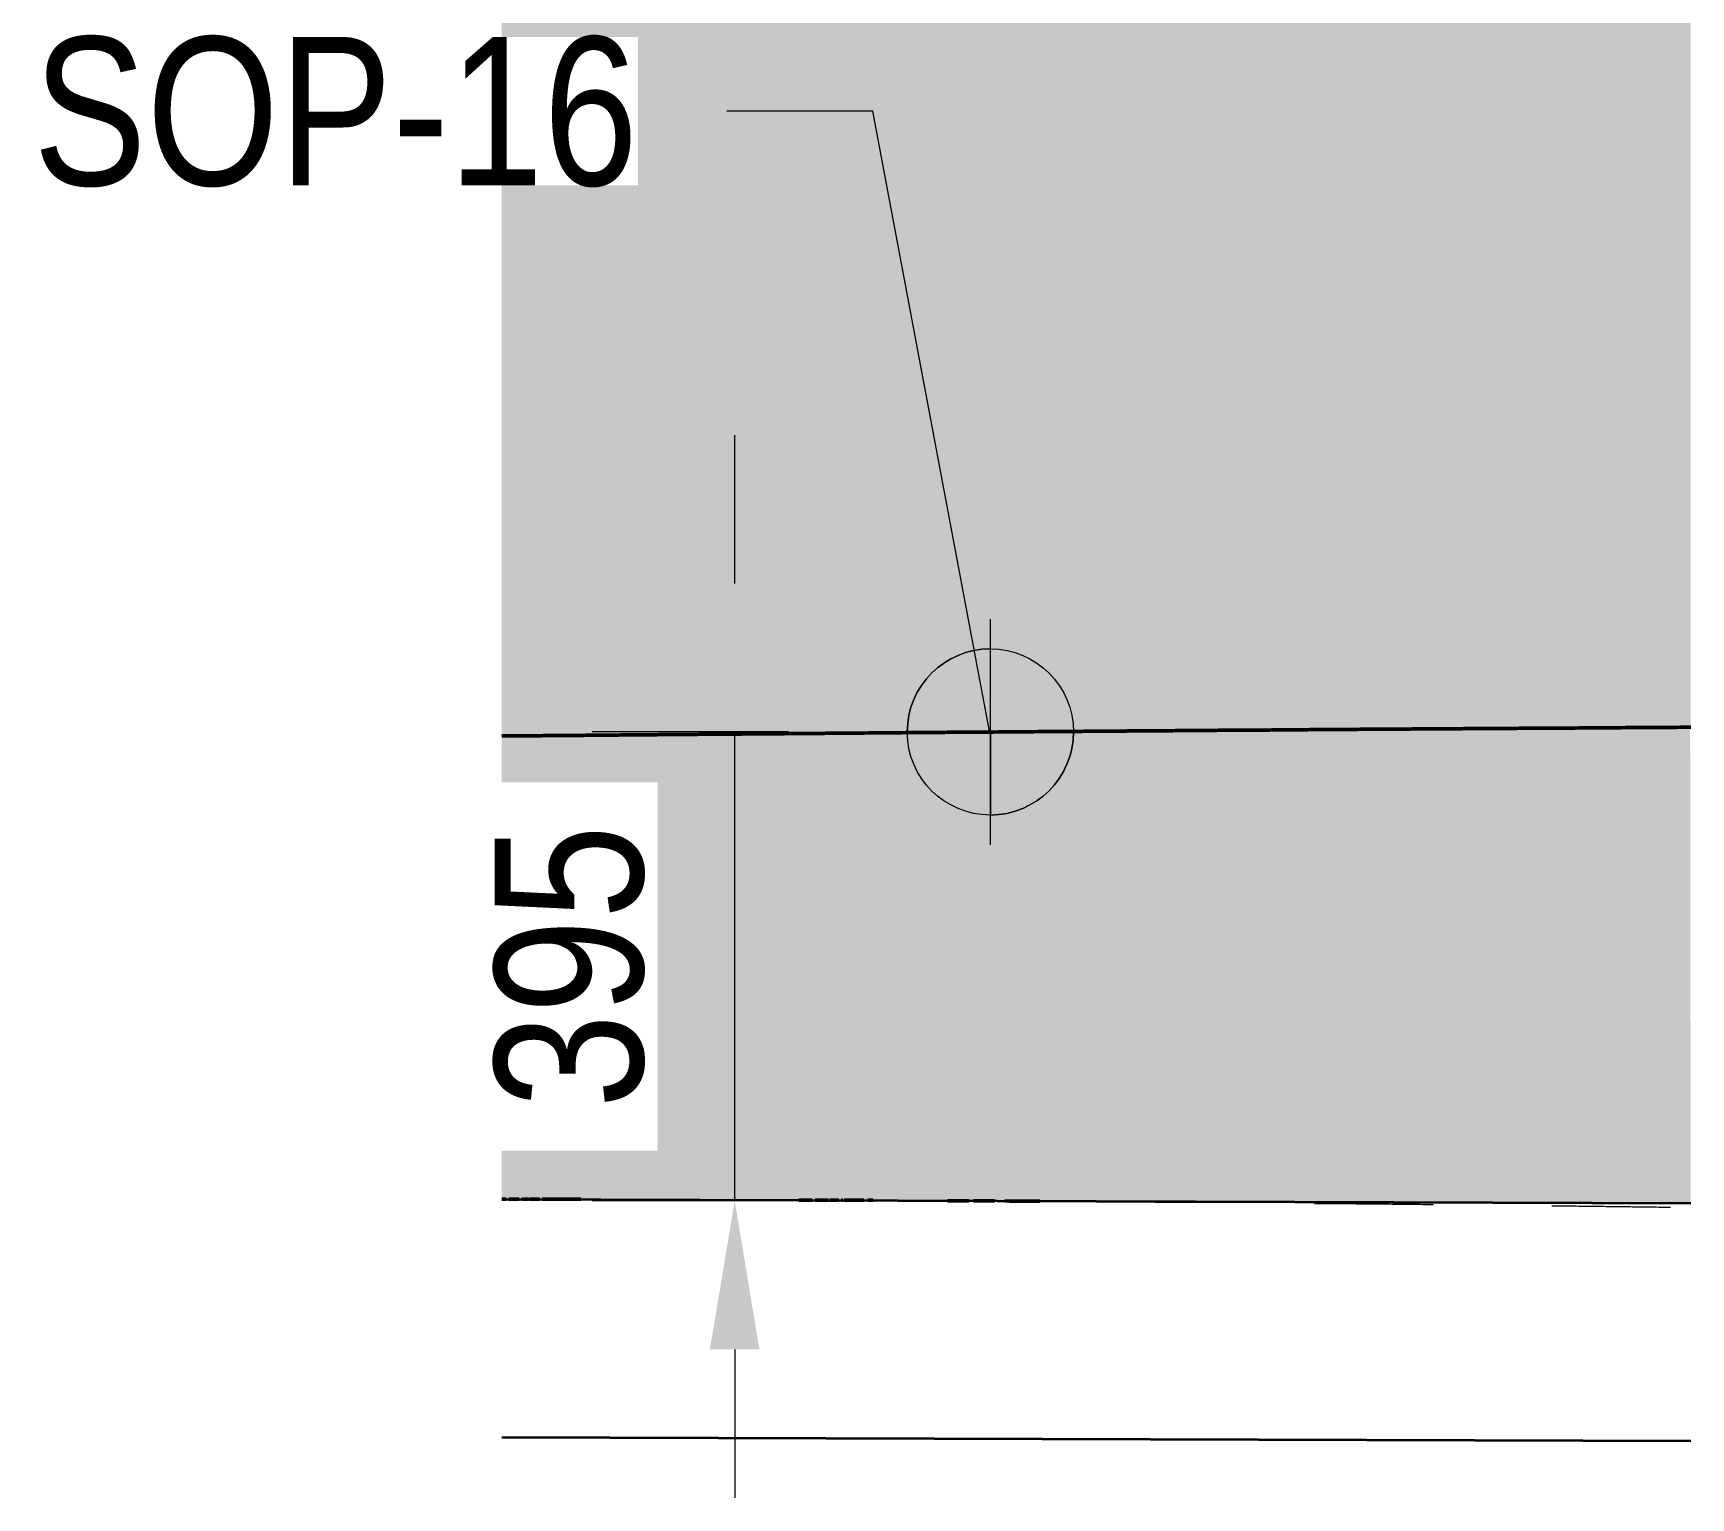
# Model space of a CAD drawing. Header units: metres. Extents: x 0 to 258, y 3 to 25.
# Drawn here: x 58.468 to 59.864, y 21.575 to 22.809 of the extents above; entities that cross this region are included whole.
import ezdxf

# ---------------------------------------------------------------- set-up
doc = ezdxf.new("R2010")
doc.units = ezdxf.units.M
doc.linetypes.add('JacobsDash', pattern=[0.0045, 0.003, -0.0015])
doc.layers.get('Defpoints').update_dxf_attribs({"color": 41})
for name, color, linetype, lineweight in [('A-ANNO-DIMS', 7, 'Continuous', 9), ('A-ANNO-NOTE', 7, 'Continuous', 9), ('A-FLOR', 7, 'Continuous', 50), ('A-FLOR-HDLN', 7, 'JacobsDash', 18), ('G-ANNO-TEXT', 7, 'Continuous', 9)]:
    doc.layers.add(name, color=color, linetype=linetype, lineweight=lineweight)
doc.styles.add('Arial Narrow_2', font='ARIALN.TTF', dxfattribs={"height": 0.125})
doc.dimstyles.new('Dimension_Standard_O__mm_', dxfattribs={"dimscale": 0.3048, "dimtxt": 0.127929, "dimasz": 0.410105, "dimexe": 0.393701, "dimexo": 0.246063, "dimgap": 0.246063, "dimtad": 1, "dimdec": 0, "dimlfac": 1000, "dimzin": 0, "dimdsep": 46, "dimtxsty": 'Arial Narrow_2', "dimsah": 1, "dimcen": 0.09, "dimaunit": 1, "dimadec": 4, "dimazin": 0, "dimtfac": 1, "dimtdec": 4, "dimtix": 1, "dimtmove": 0, "dimatfit": 3, "dimfxl": 1, "dimtvp": 1, "dimtfill": 1, "dimtolj": 1, "dimtzin": 0, "dimlwd": 18, "dimlwe": 18, "dimarcsym": 2})

# ---------------------------------------------------------------- blocks, each defined once
blk = doc.blocks.new('CS_SYMB_SETOUT POINT - 5mm-2022283-Section 181')
at = {"layer": 'A-ANNO-NOTE'}
h = blk.add_hatch(color=256, dxfattribs=at)
edge = h.paths.add_edge_path()
edge.add_line((920.6977, 22.2903), (920.6977, 22.2203))
edge.add_line((920.6977, 22.2203), (920.6277, 22.2203))
edge.add_arc((920.6977, 22.2203), 0.07, 90, 180, ccw=False)
h = blk.add_hatch(color=256, dxfattribs=at)
edge = h.paths.add_edge_path()
edge.add_line((920.6977, 22.1503), (920.6977, 22.2203))
edge.add_line((920.6977, 22.2203), (920.7677, 22.2203))
edge.add_arc((920.6977, 22.2203), 0.07, 270, 360, ccw=False)
for p, q in [((920.6977, 22.1253), (920.6977, 22.3153)), ((920.6977, 22.2203), (920.6977, 22.2903)), ((920.6027, 22.2203), (920.7927, 22.2203)), ((920.6277, 22.2203), (920.6977, 22.2203)), ((920.7677, 22.2203), (920.6977, 22.2203)), ((920.6977, 22.2203), (920.6977, 22.1503))]:
    blk.add_line(p, q, dxfattribs=at)
blk.add_circle((920.6977, 22.2203), 0.07, dxfattribs=at)
for start, end in [(90, 180), (270, 360)]:
    blk.add_arc((920.6977, 22.2203), 0.07, start, end, dxfattribs=at)
blk = doc.blocks.new('DIMBLOCK17-Section 181')
at = {"layer": 'A-ANNO-DIMS', "color": 0, "lineweight": 18, "transparency": 16777216}
for p, q in [((59.0587, 22.3453), (59.0587, 22.4703)), ((59.1039, 22.2203), (58.9387, 22.2203)), ((59.0587, 21.8252), (59.0587, 22.2203)), ((59.1739, 21.8252), (58.9387, 21.8252)), ((59.0587, 21.7002), (59.0587, 21.5752))]:
    blk.add_line(p, q, dxfattribs=at)
at = {"layer": 'A-ANNO-DIMS', "color": 0, "transparency": 16777216}
for points in [[(59.0378, 22.3453), (59.0795, 22.3453), (59.0587, 22.2203)], [(59.0378, 21.7002), (59.0795, 21.7002), (59.0587, 21.8252)]]:
    blk.add_solid(points, dxfattribs=at)
at = {"layer": 'Defpoints', "color": 0, "transparency": 16777216}
for p in [(59.0587, 22.2203), (59.1789, 22.2203), (59.2489, 21.8252)]:
    blk.add_point(p, dxfattribs=at)
at = {"layer": 'A-ANNO-DIMS', "color": 0, "lineweight": 18, "transparency": 16777216, "insert": (58.9198, 22.0227), "char_height": 0.125, "width": 0.285099, "attachment_point": 5, "rotation": 90, "style": 'Arial Narrow_2', "bg_fill": 3, "box_fill_scale": 1.1, "bg_fill_color": 256, "bg_fill_true_color": 13158600, "bg_fill_transparency": 0}
blk.add_mtext('\\A1;395', dxfattribs=at)

msp = doc.modelspace()

# ---------------------------------------------------------------- hatches: boundary and pattern name
at = {"layer": 'A-FLOR', "lineweight": 5, "true_color": 0xc0c0c0}
h = msp.add_hatch(color=9, dxfattribs=at)
h.paths.add_polyline_path([(59.4404, 23.4069), (59.4404, 23.4069), (59.4405, 23.3986)])
h.paths.add_polyline_path([(58.8625, 22.2168), (59.6349, 22.2228), (59.8638, 22.2242), (59.8638, 23.4096), (58.8625, 23.4024), (58.8625, 22.2237)])
h = msp.add_hatch(color=9, dxfattribs=at)
h.paths.add_polyline_path([(59.8105, 22.2239), (59.8105, 22.2239), (59.8099, 22.207)])
h.paths.add_polyline_path([(59.5097, 22.2219), (59.5097, 22.2219), (59.5106, 22.207)])
h.paths.add_polyline_path([(59.4265, 22.2214), (59.4265, 22.2213), (59.4258, 22.207)])
h.paths.add_polyline_path([(59.8638, 21.8232), (59.8633, 22.2242), (59.1253, 22.2191), (58.8625, 22.2168), (58.8625, 21.8267), (59.273, 21.8253), (59.5669, 21.8241), (59.8618, 21.8232)])
h.paths.add_polyline_path([(59.5048, 22.2219), (59.5048, 22.2219), (59.5047, 22.2204)])
msp.add_hatch(color=9, dxfattribs=at).paths.add_polyline_path([(59.3312, 21.8249), (59.0247, 21.8263), (59.3005, 21.825)])

# ---------------------------------------------------------------- linework, layer by layer
at = {"layer": 'A-FLOR', "lineweight": 35}
for p, q in [((59.8638, 21.8232), (58.8625, 21.8264)), ((58.8625, 21.6264), (59.8638, 21.6232))]:
    msp.add_line(p, q, dxfattribs=at)
at = {"layer": 'A-FLOR'}
for points in [[(58.8625, 22.2168), (58.8634, 22.2169), (58.8644, 22.2169), (58.8653, 22.2169)], [(58.9073, 22.2172), (58.9093, 22.2173), (58.9113, 22.2173), (58.9133, 22.2173)], [(59.0252, 22.2182), (59.0278, 22.2183), (59.0304, 22.2183), (59.033, 22.2183)], [(59.1, 22.2188), (59.1025, 22.2189), (59.105, 22.2189), (59.1076, 22.2189)], [(59.1076, 22.2189), (59.1118, 22.2189), (59.116, 22.219), (59.1202, 22.219)], [(59.1329, 22.2191), (59.1346, 22.2191), (59.1362, 22.2191), (59.1379, 22.2192)], [(59.1379, 22.2192), (59.1429, 22.2192), (59.1479, 22.2192), (59.1529, 22.2193)], [(59.1529, 22.2193), (59.1546, 22.2193), (59.1563, 22.2193), (59.1579, 22.2193)], [(59.6257, 22.2227), (59.628, 22.2228), (59.6303, 22.2228), (59.6326, 22.2228)], [(59.7527, 22.2236), (59.7573, 22.2236), (59.7619, 22.2236), (59.7665, 22.2236)], [(59.8633, 22.2242), (59.8634, 22.2242), (59.8636, 22.2242), (59.8638, 22.2242)], [(58.8625, 21.8267), (58.8637, 21.8267), (58.865, 21.8267), (58.8663, 21.8267)], [(58.8686, 21.8267), (58.8699, 21.8267), (58.8712, 21.8267), (58.8725, 21.8267)], [(58.8728, 21.8267), (58.8743, 21.8267), (58.8757, 21.8267), (58.8771, 21.8267)], [(58.8793, 21.8267), (58.8798, 21.8267), (58.8803, 21.8267), (58.8807, 21.8267)], [(58.8814, 21.8267), (58.8827, 21.8267), (58.8839, 21.8267), (58.8851, 21.8267)], [(58.8858, 21.8267), (58.8886, 21.8267), (58.8915, 21.8267), (58.8944, 21.8267)], [(58.8965, 21.8267), (58.9073, 21.8266), (58.9181, 21.8266), (58.9292, 21.8266)], [(59.1128, 21.826), (59.1165, 21.826), (59.1202, 21.826), (59.1239, 21.826)], [(59.1264, 21.826), (59.1301, 21.826), (59.1339, 21.826), (59.1376, 21.8259)], [(59.1387, 21.8259), (59.1406, 21.8259), (59.1424, 21.8259), (59.1443, 21.8259)], [(59.1443, 21.8259), (59.145, 21.8259), (59.1458, 21.8259), (59.1465, 21.8259)], [(59.1487, 21.8259), (59.1491, 21.8259), (59.1494, 21.8259), (59.1497, 21.8259)], [(59.1509, 21.8259), (59.1565, 21.8259), (59.162, 21.8258), (59.1675, 21.8258)], [(59.1709, 21.8258), (59.1724, 21.8258), (59.1739, 21.8258), (59.1754, 21.8258)], [(59.2597, 21.8253), (59.2657, 21.8253), (59.2716, 21.8253), (59.2775, 21.8252)], [(59.2863, 21.8252), (59.2962, 21.8251), (59.306, 21.8251), (59.3157, 21.825)]]:
    msp.add_open_spline(points, degree=3, dxfattribs=at)
for points, knots in [([(58.8653, 22.2169), (58.8695, 22.2169), (58.8794, 22.217), (58.8929, 22.2171), (58.902, 22.2172), (58.9067, 22.2172), (58.9073, 22.2172)], [0.36845507, 0.36845507, 0.36845507, 0.36845507, 0.37109375, 0.375, 0.37890625, 0.3794398, 0.3794398, 0.3794398, 0.3794398]), ([(58.9133, 22.2173), (58.9148, 22.2173), (58.9167, 22.2173), (58.9187, 22.2173), (58.9193, 22.2173)], [0.381383323, 0.381383323, 0.381383323, 0.381383323, 0.3828125, 0.38331682, 0.38331682, 0.38331682, 0.38331682]), ([(58.9193, 22.2173), (58.9228, 22.2174), (58.9304, 22.2174), (58.9432, 22.2175), (58.9586, 22.2177), (58.9736, 22.2178), (58.9832, 22.2179), (58.9874, 22.2179)], [0.38332256, 0.38332256, 0.38332256, 0.38332256, 0.38671875, 0.390625, 0.39453125, 0.3984375, 0.40141716, 0.40141716, 0.40141716, 0.40141716]), ([(58.9874, 22.2179), (58.9887, 22.2179), (58.9923, 22.218), (58.996, 22.218), (58.9983, 22.218)], [0.401422107, 0.401422107, 0.401422107, 0.401422107, 0.40234375, 0.404003574, 0.404003574, 0.404003574, 0.404003574]), ([(58.9983, 22.218), (59.0015, 22.218), (59.0051, 22.2181), (59.0087, 22.2181), (59.0092, 22.2181)], [0.404007757, 0.404007757, 0.404007757, 0.404007757, 0.40625, 0.406590429, 0.406590429, 0.406590429, 0.406590429]), ([(59.0092, 22.2181), (59.0142, 22.2181), (59.0196, 22.2182), (59.0248, 22.2182), (59.0252, 22.2182)], [0.406593407, 0.406593407, 0.406593407, 0.406593407, 0.41015625, 0.410467599, 0.410467599, 0.410467599, 0.410467599]), ([(59.033, 22.2183), (59.0351, 22.2183), (59.0424, 22.2184), (59.0539, 22.2185), (59.0631, 22.2185), (59.0675, 22.2186)], [0.412411118, 0.412411118, 0.412411118, 0.412411118, 0.4140625, 0.41796875, 0.421456959, 0.421456959, 0.421456959, 0.421456959]), ([(59.0676, 22.2186), (59.0681, 22.2186), (59.0705, 22.2186), (59.073, 22.2186), (59.0749, 22.2186)], [0.421460892, 0.421460892, 0.421460892, 0.421460892, 0.421875, 0.423396338, 0.423396338, 0.423396338, 0.423396338]), ([(59.0749, 22.2186), (59.078, 22.2187), (59.0829, 22.2187), (59.0879, 22.2187), (59.0899, 22.2188)], [0.423400129, 0.423400129, 0.423400129, 0.423400129, 0.42578125, 0.427273435, 0.427273435, 0.427273435, 0.427273435]), ([(59.0899, 22.2188), (59.093, 22.2188), (59.0964, 22.2188), (59.0998, 22.2188), (59.1, 22.2188)], [0.427278604, 0.427278604, 0.427278604, 0.427278604, 0.4296875, 0.429860539, 0.429860539, 0.429860539, 0.429860539]), ([(59.1203, 22.219), (59.1235, 22.219), (59.1277, 22.2191), (59.1319, 22.2191), (59.1329, 22.2191)], [0.435035553, 0.435035553, 0.435035553, 0.435035553, 0.4375, 0.438263007, 0.438263007, 0.438263007, 0.438263007]), ([(59.1579, 22.2193), (59.1587, 22.2193), (59.1694, 22.2194), (59.1809, 22.2195), (59.1917, 22.2196), (59.1926, 22.2196)], [0.444731739, 0.444731739, 0.444731739, 0.444731739, 0.4453125, 0.453125, 0.453777312, 0.453777312, 0.453777312, 0.453777312]), ([(59.1926, 22.2196), (59.2017, 22.2197), (59.2175, 22.2198), (59.2336, 22.2199), (59.2402, 22.22)], [0.45378151, 0.45378151, 0.45378151, 0.45378151, 0.4609375, 0.466059, 0.466059, 0.466059, 0.466059]), ([(59.2402, 22.22), (59.2437, 22.22), (59.2574, 22.2201), (59.2757, 22.2202), (59.2904, 22.2203), (59.2951, 22.2204)], [0.46606335, 0.46606335, 0.46606335, 0.46606335, 0.46875, 0.4765625, 0.48027908, 0.48027908, 0.48027908, 0.48027908]), ([(59.2951, 22.2204), (59.2953, 22.2204), (59.3002, 22.2204), (59.3051, 22.2205), (59.3097, 22.2205)], [0.480284421, 0.480284421, 0.480284421, 0.480284421, 0.48046875, 0.484156799, 0.484156799, 0.484156799, 0.484156799]), ([(59.3097, 22.2205), (59.31, 22.2205), (59.32, 22.2206), (59.3344, 22.2207), (59.35, 22.2208), (59.3557, 22.2208), (59.3561, 22.2208)], [0.4841629, 0.4841629, 0.4841629, 0.4841629, 0.484375, 0.4921875, 0.49609375, 0.49643992, 0.49643992, 0.49643992, 0.49643992]), ([(59.3561, 22.2208), (59.3609, 22.2209), (59.367, 22.2209), (59.3734, 22.221), (59.3748, 22.221)], [0.496444732, 0.496444732, 0.496444732, 0.496444732, 0.5, 0.500963386, 0.500963386, 0.500963386, 0.500963386]), ([(59.3748, 22.221), (59.379, 22.221), (59.3846, 22.221), (59.3902, 22.2211), (59.3916, 22.2211)], [0.500969619, 0.500969619, 0.500969619, 0.500969619, 0.50390625, 0.504844557, 0.504844557, 0.504844557, 0.504844557]), ([(59.3916, 22.2211), (59.396, 22.2211), (59.4017, 22.2212), (59.4075, 22.2212), (59.4089, 22.2212)], [0.504848093, 0.504848093, 0.504848093, 0.504848093, 0.5078125, 0.508723126, 0.508723126, 0.508723126, 0.508723126]), ([(59.4089, 22.2212), (59.4134, 22.2213), (59.4183, 22.2213), (59.4232, 22.2213), (59.4235, 22.2213)], [0.508726568, 0.508726568, 0.508726568, 0.508726568, 0.51171875, 0.511954552, 0.511954552, 0.511954552, 0.511954552]), ([(59.4236, 22.2213), (59.4291, 22.2214), (59.4379, 22.2214), (59.4464, 22.2215), (59.4494, 22.2215)], [0.51195863, 0.51195863, 0.51195863, 0.51195863, 0.515625, 0.517773196, 0.517773196, 0.517773196, 0.517773196]), ([(59.4494, 22.2215), (59.4519, 22.2215), (59.4597, 22.2216), (59.4703, 22.2217), (59.4775, 22.2217), (59.4803, 22.2217)], [0.517776341, 0.517776341, 0.517776341, 0.517776341, 0.51953125, 0.5234375, 0.52617253, 0.52617253, 0.52617253, 0.52617253]), ([(59.4803, 22.2217), (59.4815, 22.2217), (59.4865, 22.2218), (59.4941, 22.2218), (59.5003, 22.2219), (59.5031, 22.2219)], [0.526179703, 0.526179703, 0.526179703, 0.526179703, 0.52734375, 0.53125, 0.534579001, 0.534579001, 0.534579001, 0.534579001]), ([(59.5031, 22.2219), (59.5036, 22.2219), (59.5069, 22.2219), (59.5101, 22.2219), (59.5131, 22.222)], [0.534583064, 0.534583064, 0.534583064, 0.534583064, 0.53515625, 0.538455367, 0.538455367, 0.538455367, 0.538455367]), ([(59.5131, 22.222), (59.5136, 22.222), (59.5177, 22.222), (59.5241, 22.222), (59.5332, 22.2221), (59.5383, 22.2221), (59.541, 22.2222)], [0.538461538, 0.538461538, 0.538461538, 0.538461538, 0.5390625, 0.54296875, 0.544921875, 0.546875, 0.546875, 0.546875, 0.546875]), ([(59.541, 22.2222), (59.5463, 22.2222), (59.5577, 22.2223), (59.5753, 22.2224), (59.5863, 22.2225), (59.5914, 22.2225)], [0.546875, 0.546875, 0.546875, 0.546875, 0.55078125, 0.5546875, 0.55849731, 0.55849731, 0.55849731, 0.55849731]), ([(59.5915, 22.2225), (59.5916, 22.2225), (59.597, 22.2225), (59.6073, 22.2226), (59.6182, 22.2227), (59.6243, 22.2227), (59.6257, 22.2227)], [0.558500323, 0.558500323, 0.558500323, 0.558500323, 0.55859375, 0.5625, 0.56640625, 0.567546365, 0.567546365, 0.567546365, 0.567546365]), ([(59.6326, 22.2228), (59.6336, 22.2228), (59.6369, 22.2228), (59.6425, 22.2228), (59.6496, 22.2229), (59.6568, 22.2229), (59.6663, 22.223), (59.6782, 22.2231), (59.6946, 22.2232), (59.7062, 22.2233), (59.7129, 22.2233)], [0.56948933, 0.56948933, 0.56948933, 0.56948933, 0.5703125, 0.57226562, 0.57421875, 0.57617188, 0.578125, 0.58203125, 0.5859375, 0.59146199, 0.59146199, 0.59146199, 0.59146199]), ([(59.7129, 22.2233), (59.7157, 22.2233), (59.7281, 22.2234), (59.7413, 22.2235), (59.7516, 22.2236), (59.7527, 22.2236)], [0.59146736, 0.59146736, 0.59146736, 0.59146736, 0.59375, 0.6015625, 0.60245323, 0.60245323, 0.60245323, 0.60245323]), ([(59.7665, 22.2236), (59.7701, 22.2237), (59.7778, 22.2237), (59.7855, 22.2238), (59.7896, 22.2238)], [0.606334842, 0.606334842, 0.606334842, 0.606334842, 0.609375, 0.612796664, 0.612796664, 0.612796664, 0.612796664]), ([(59.7896, 22.2238), (59.7948, 22.2238), (59.8095, 22.2239), (59.8251, 22.224), (59.8352, 22.2241), (59.8361, 22.2241)], [0.61279897, 0.61279897, 0.61279897, 0.61279897, 0.6171875, 0.625, 0.62572379, 0.62572379, 0.62572379, 0.62572379]), ([(59.8361, 22.2241), (59.8445, 22.2241), (59.8535, 22.2242), (59.8625, 22.2242), (59.8633, 22.2242)], [0.625727214, 0.625727214, 0.625727214, 0.625727214, 0.6328125, 0.633481487, 0.633481487, 0.633481487, 0.633481487]), ([(59.238, 21.8254), (59.2423, 21.8254), (59.2482, 21.8254), (59.2541, 21.8254), (59.2558, 21.8254)], [-0.397120121, -0.397120121, -0.397120121, -0.397120121, -0.392857143, -0.391195799, -0.391195799, -0.391195799, -0.391195799])]:
    msp.add_open_spline(points, degree=3, knots=knots, dxfattribs=at)
at = {"layer": 'A-FLOR-HDLN'}
for points in [[(58.8663, 21.8267), (58.8671, 21.8267), (58.8678, 21.8267), (58.8685, 21.8267)], [(58.8726, 21.8267), (58.8726, 21.8267), (58.8727, 21.8267), (58.8728, 21.8267)], [(58.8771, 21.8267), (58.8778, 21.8267), (58.8786, 21.8267), (58.8793, 21.8267)], [(58.8808, 21.8267), (58.881, 21.8267), (58.8812, 21.8267), (58.8814, 21.8267)], [(58.8852, 21.8267), (58.8854, 21.8267), (58.8855, 21.8267), (58.8857, 21.8267)], [(58.8944, 21.8267), (58.8951, 21.8267), (58.8958, 21.8267), (58.8965, 21.8267)], [(59.124, 21.826), (59.1248, 21.826), (59.1256, 21.826), (59.1264, 21.826)], [(59.1376, 21.8259), (59.138, 21.8259), (59.1383, 21.8259), (59.1386, 21.8259)], [(59.1465, 21.8259), (59.1473, 21.8259), (59.148, 21.8259), (59.1487, 21.8259)], [(59.1498, 21.8259), (59.1501, 21.8259), (59.1505, 21.8259), (59.1509, 21.8259)], [(59.1676, 21.8258), (59.1686, 21.8258), (59.1697, 21.8258), (59.1708, 21.8258)], [(59.2558, 21.8254), (59.2571, 21.8253), (59.2584, 21.8253), (59.2597, 21.8253)], [(59.2775, 21.8252), (59.2805, 21.8252), (59.2834, 21.8252), (59.2863, 21.8252)]]:
    msp.add_open_spline(points, degree=3, dxfattribs=at)
for points, knots in [([(58.9292, 21.8266), (58.9411, 21.8266), (58.9654, 21.8265), (59.002, 21.8264), (59.0373, 21.8263), (59.0726, 21.8262), (59.098, 21.8261), (59.1113, 21.826), (59.1128, 21.826)], [-0.5, -0.5, -0.5, -0.5, -0.48809524, -0.47619048, -0.46428571, -0.45238095, -0.44047619, -0.43906239, -0.43906239, -0.43906239, -0.43906239]), ([(59.1755, 21.8258), (59.1769, 21.8258), (59.1901, 21.8257), (59.2108, 21.8256), (59.2303, 21.8255), (59.2379, 21.8254)], [-0.41810156, -0.41810156, -0.41810156, -0.41810156, -0.41666667, -0.4047619, -0.3971366, -0.3971366, -0.3971366, -0.3971366]), ([(59.3469, 21.8248), (59.3498, 21.8248), (59.3644, 21.8247), (59.3853, 21.8245), (59.4092, 21.8244), (59.427, 21.8242), (59.4448, 21.8241), (59.4684, 21.8239), (59.4918, 21.8237), (59.5145, 21.8235), (59.5367, 21.8233), (59.5644, 21.8231), (59.5993, 21.8228), (59.6341, 21.8224), (59.6676, 21.8221), (59.7009, 21.8217), (59.7344, 21.8213), (59.7677, 21.821), (59.8006, 21.8206), (59.8326, 21.8202), (59.8537, 21.8199), (59.8639, 21.8197)], [-0.3601015, -0.3601015, -0.3601015, -0.3601015, -0.3571429, -0.3452381, -0.3392857, -0.3333333, -0.327381, -0.3214286, -0.3095238, -0.3035714, -0.297619, -0.2857143, -0.2738095, -0.2619048, -0.25, -0.2380952, -0.2261905, -0.2142857, -0.202381, -0.1904762, -0.1791774, -0.1791774, -0.1791774, -0.1791774])]:
    msp.add_open_spline(points, degree=3, knots=knots, dxfattribs=at)
at = {"layer": 'G-ANNO-TEXT'}
for p, q in [((59.0554, 22.7432), (59.0522, 22.7432)), ((59.175, 22.7432), (59.0554, 22.7432)), ((59.2734, 22.2209), (59.175, 22.7432))]:
    msp.add_line(p, q, dxfattribs=at)

# ---------------------------------------------------------------- block references
at = {"layer": 'A-ANNO-NOTE'}
msp.add_blockref('CS_SYMB_SETOUT POINT - 5mm-2022283-Section 181', (-861.4237, 0), dxfattribs=at)

# ---------------------------------------------------------------- next in the draw order: texts
at = {"layer": 'G-ANNO-TEXT', "insert": (58.4679, 22.8057), "char_height": 0.125, "attachment_point": 1, "style": 'Arial Narrow_2', "bg_fill": 3, "box_fill_scale": 1, "bg_fill_color": 256, "bg_fill_true_color": 13158600, "bg_fill_transparency": 0}
msp.add_mtext('SOP-16', dxfattribs=at)

# ---------------------------------------------------------------- next in the draw order: dimensions: what is measured, and where the dimension line sits
at = {"layer": 'A-ANNO-DIMS', "lineweight": 18}
dim = msp.add_linear_dim(base=(59.0587, 22.2203), p1=(59.2489, 21.8252), p2=(59.1789, 22.2203), angle=90, dimstyle='Dimension_Standard_O__mm_', override={"dimpost": '<>', "dimfxl": 0.401278}, dxfattribs=at)
dim.commit()
dim.dimension.update_dxf_attribs({"geometry": 'DIMBLOCK17-Section 181', "text_midpoint": (58.9198, 22.0227)})

doc.saveas('drawing.dxf')
